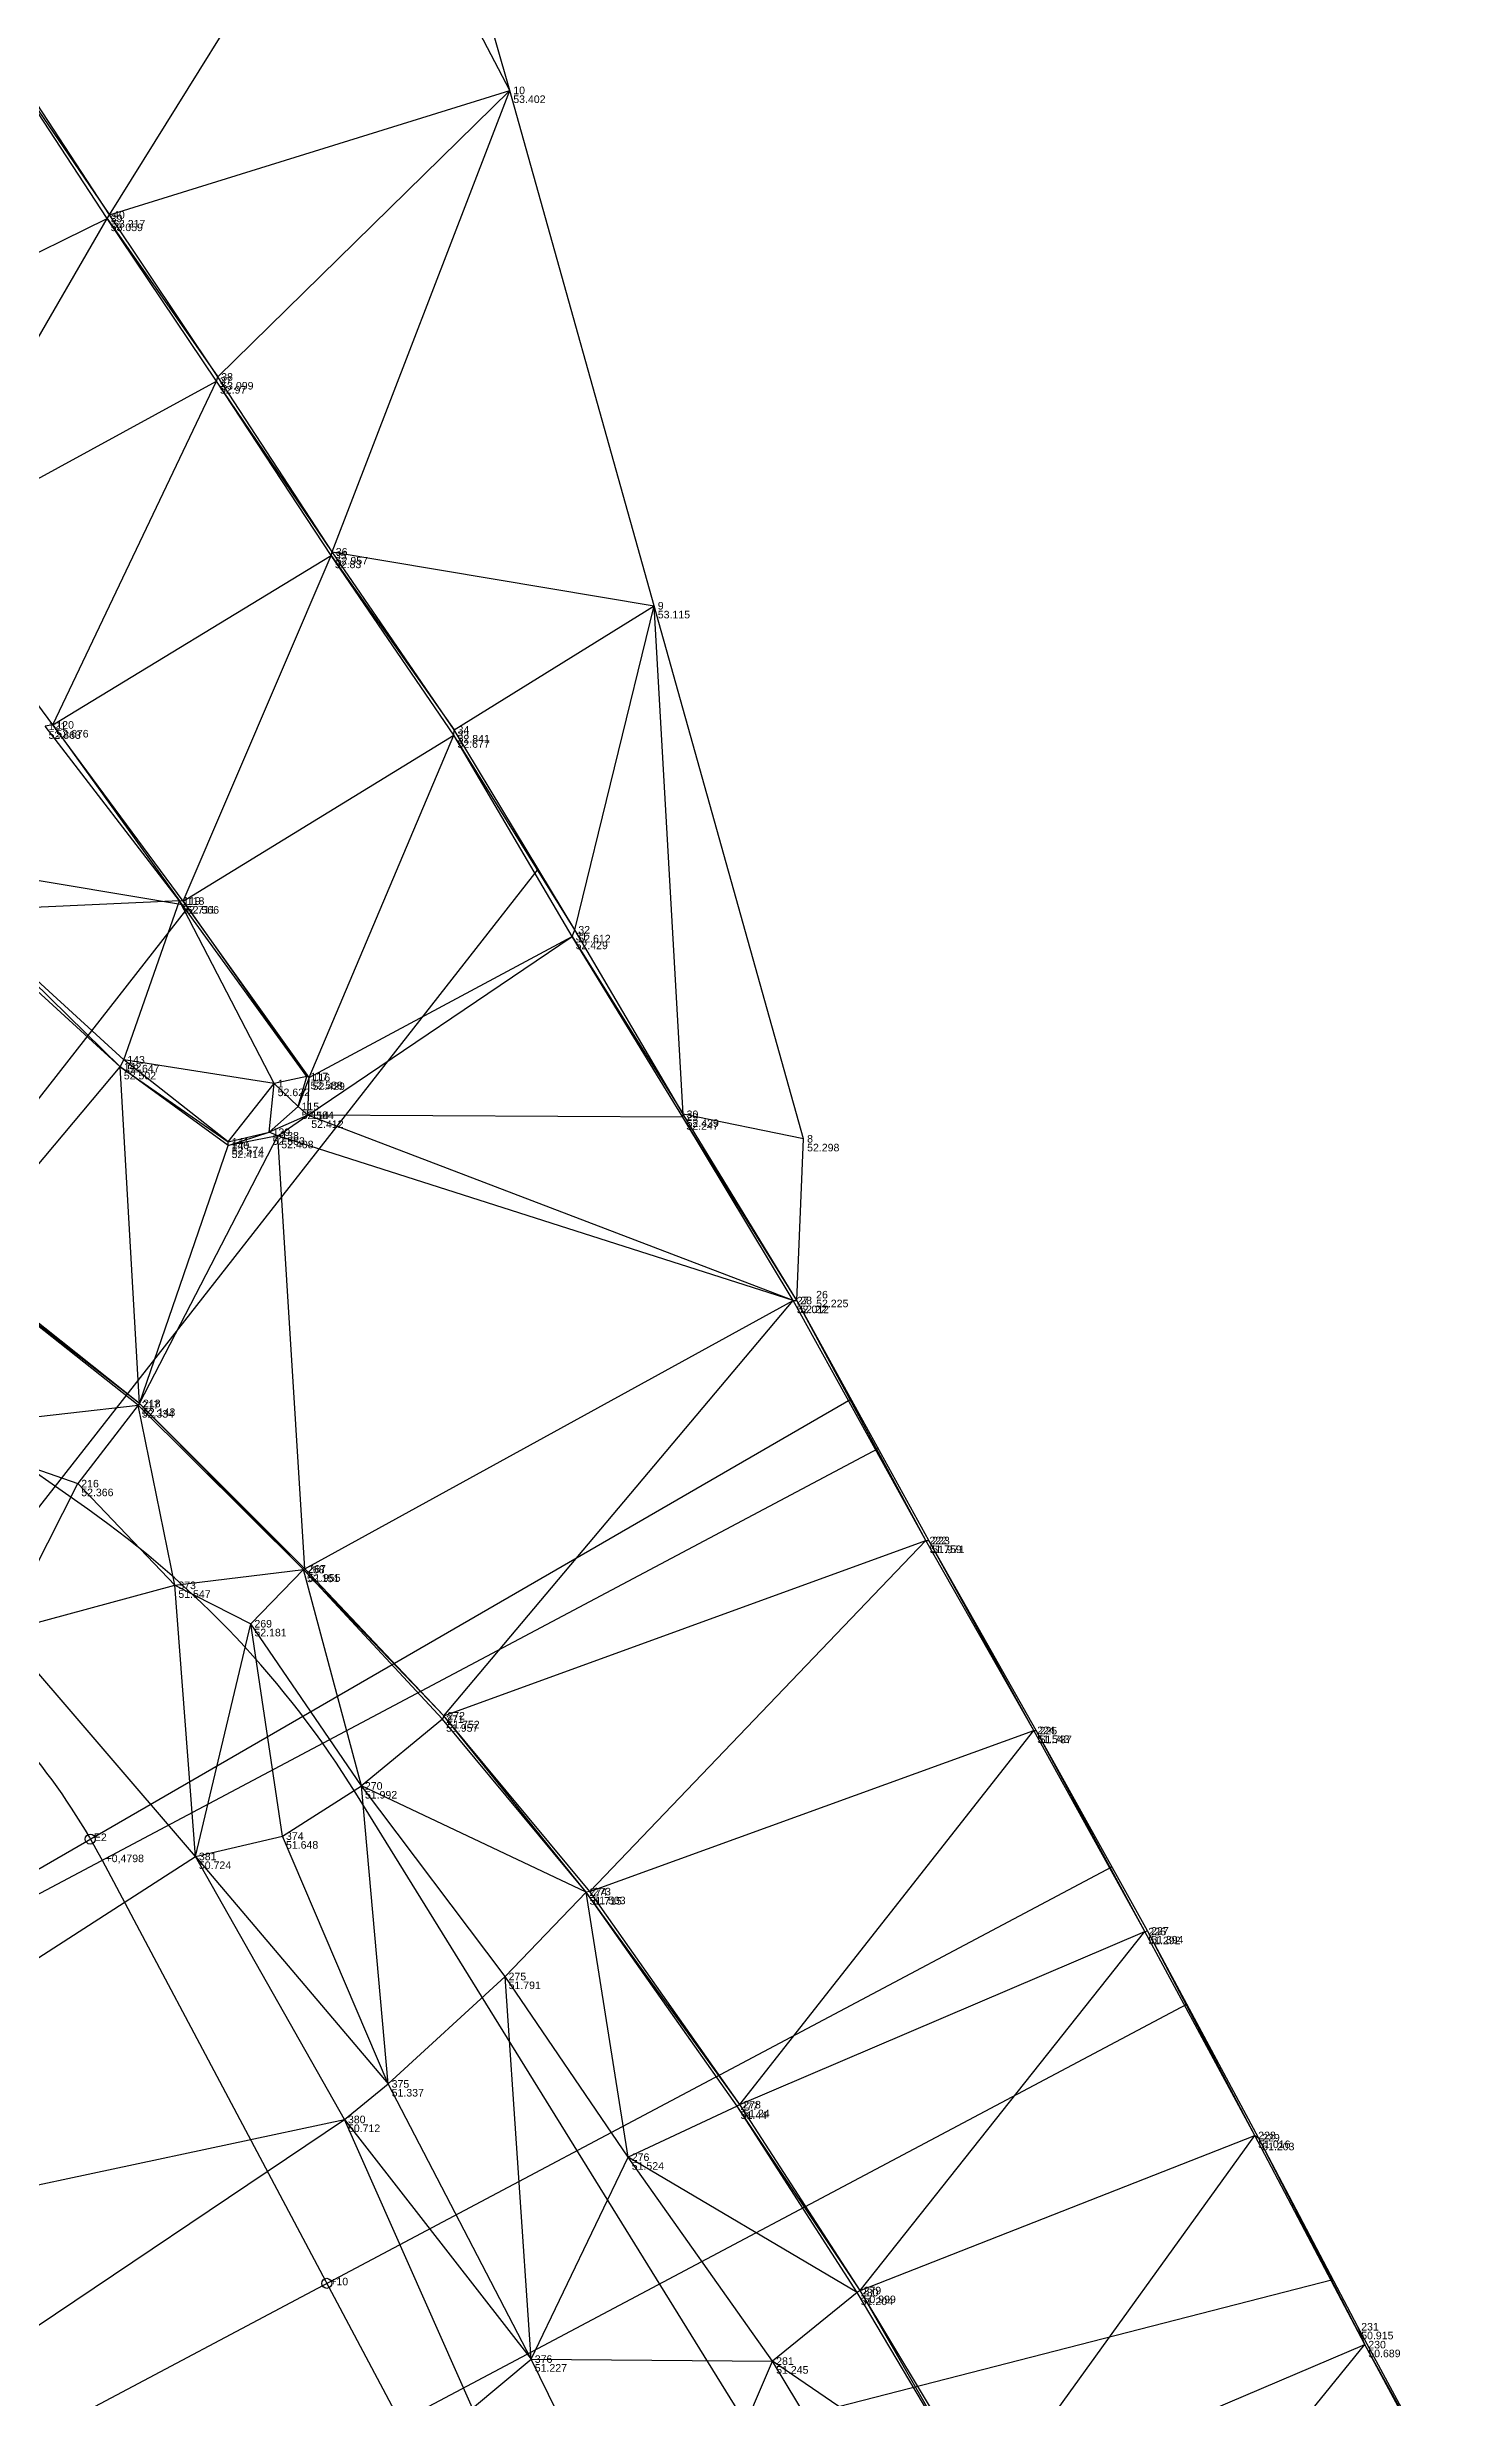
# Model space of a CAD drawing. Header units: millimetres. Extents: x 886 to 1006, y 4909 to 5107.
# Drawn here: x 963.66 to 991.82, y 5011.11 to 5057.81 of the extents above; entities that cross this region are included whole.
import ezdxf

# ---------------------------------------------------------------- set-up
doc = ezdxf.new("R2010")
doc.units = ezdxf.units.MM
for name, color, linetype in [('_Arestas', 8, 'Continuous'), ('_Cotas', 1, 'Continuous'), ('_Nomes', 7, 'Continuous'), ('Eixo0', 1, 'Continuous'), ('Seções', 2, 'Continuous')]:
    doc.layers.add(name, color=color, linetype=linetype)
doc.styles.get("Standard").update_dxf_attribs({"font": 'arial.ttf'})

msp = doc.modelspace()

# ---------------------------------------------------------------- linework, layer by layer
for p, q in [((964.463, 5028.756), (946.881, 5041.097)), ((987.556, 4994.405), (969.789, 5023.113))]:
    msp.add_line(p, q)
for centre in [(964.515, 5022.201), (969.211, 5013.372)]:
    msp.add_circle(centre, 0.1)
msp.add_arc((953.37, 5012.951), 19.309, 31.7533, 54.9349)
at = {"layer": '_Arestas'}
for p, q in [((972.847, 5056.952), (969.809, 5067.617)), ((964.898, 5054.478), (969.919, 5062.55)), ((972.847, 5056.952), (969.919, 5062.55)), ((964.85, 5054.406), (962.627, 5057.805)), ((962.627, 5057.805), (964.898, 5054.478)), ((964.898, 5054.478), (962.659, 5057.9)), ((964.898, 5054.478), (972.847, 5056.952)), ((967.046, 5051.258), (972.847, 5056.952)), ((969.321, 5047.782), (972.847, 5056.952)), ((975.718, 5046.71), (972.847, 5056.952)), ((958.341, 5051.198), (964.85, 5054.406)), ((961.107, 5047.945), (964.85, 5054.406)), ((964.85, 5054.406), (964.898, 5054.478)), ((967.02, 5051.177), (964.85, 5054.406)), ((964.85, 5054.406), (967.046, 5051.258)), ((967.046, 5051.258), (964.898, 5054.478)), ((967.02, 5051.177), (967.046, 5051.258)), ((969.321, 5047.782), (967.046, 5051.258)), ((961.107, 5047.945), (967.02, 5051.177)), ((963.771, 5044.343), (967.02, 5051.177)), ((969.303, 5047.708), (967.02, 5051.177)), ((969.321, 5047.782), (967.02, 5051.177)), ((963.771, 5044.343), (961.107, 5047.945)), ((963.771, 5044.343), (969.303, 5047.708)), ((966.362, 5040.842), (969.303, 5047.708)), ((969.303, 5047.708), (969.321, 5047.782)), ((971.738, 5044.138), (969.303, 5047.708)), ((969.303, 5047.708), (971.741, 5044.243)), ((971.741, 5044.243), (969.321, 5047.782)), ((969.321, 5047.782), (975.718, 5046.71)), ((971.741, 5044.243), (975.718, 5046.71)), ((974.14, 5040.271), (975.718, 5046.71)), ((978.683, 5036.118), (975.718, 5046.71)), ((976.29, 5036.604), (975.718, 5046.71)), ((963.771, 5044.343), (963.616, 5044.316)), ((966.288, 5040.845), (963.616, 5044.316)), ((966.362, 5040.842), (963.771, 5044.343)), ((963.771, 5044.343), (966.288, 5040.845)), ((971.738, 5044.138), (971.741, 5044.243)), ((974.14, 5040.271), (971.741, 5044.243)), ((966.362, 5040.842), (971.738, 5044.138)), ((968.86, 5037.336), (971.738, 5044.138)), ((974.085, 5040.136), (971.738, 5044.138)), ((974.14, 5040.271), (971.738, 5044.138)), ((965.111, 5037.549), (961.668, 5040.691)), ((966.288, 5040.845), (961.945, 5040.651)), ((965.111, 5037.549), (961.945, 5040.651)), ((965.18, 5037.688), (961.945, 5040.651)), ((965.18, 5037.688), (966.288, 5040.845)), ((966.362, 5040.842), (966.288, 5040.845)), ((968.819, 5037.354), (966.288, 5040.845)), ((968.167, 5037.215), (966.288, 5040.845)), ((968.86, 5037.336), (966.362, 5040.842)), ((966.362, 5040.842), (968.819, 5037.354)), ((968.835, 5036.584), (974.085, 5040.136)), ((968.86, 5037.336), (974.085, 5040.136)), ((974.085, 5040.136), (974.14, 5040.271)), ((976.285, 5036.547), (974.085, 5040.136)), ((974.085, 5040.136), (976.29, 5036.604)), ((976.29, 5036.604), (974.14, 5040.271)), ((965.111, 5037.549), (965.18, 5037.688)), ((967.256, 5036.058), (965.18, 5037.688)), ((968.167, 5037.215), (965.18, 5037.688)), ((961.895, 5033.72), (965.111, 5037.549)), ((965.111, 5037.549), (967.256, 5036.058)), ((967.251, 5035.986), (965.111, 5037.549)), ((965.492, 5030.858), (965.111, 5037.549)), ((967.256, 5036.058), (968.167, 5037.215)), ((968.066, 5036.248), (968.167, 5037.215)), ((968.819, 5037.354), (968.167, 5037.215)), ((968.642, 5036.76), (968.167, 5037.215)), ((968.642, 5036.76), (968.819, 5037.354)), ((968.86, 5037.336), (968.642, 5036.76)), ((968.86, 5037.336), (968.819, 5037.354)), ((968.835, 5036.584), (968.86, 5037.336)), ((968.066, 5036.248), (968.642, 5036.76)), ((968.835, 5036.584), (968.642, 5036.76)), ((968.835, 5036.584), (968.066, 5036.248)), ((968.239, 5036.179), (968.835, 5036.584)), ((976.285, 5036.547), (968.835, 5036.584)), ((978.478, 5032.902), (968.835, 5036.584)), ((976.285, 5036.547), (976.29, 5036.604)), ((978.478, 5032.902), (976.285, 5036.547)), ((978.548, 5032.904), (976.285, 5036.547)), ((978.548, 5032.904), (976.29, 5036.604)), ((978.683, 5036.118), (976.29, 5036.604)), ((965.492, 5030.858), (968.239, 5036.179)), ((965.492, 5030.858), (967.251, 5035.986)), ((967.251, 5035.986), (968.066, 5036.248)), ((968.239, 5036.179), (967.251, 5035.986)), ((967.251, 5035.986), (967.256, 5036.058)), ((967.256, 5036.058), (968.066, 5036.248)), ((968.239, 5036.179), (968.066, 5036.248)), ((978.478, 5032.902), (968.239, 5036.179)), ((968.777, 5027.57), (968.239, 5036.179)), ((978.548, 5032.904), (978.683, 5036.118)), ((965.492, 5030.858), (961.847, 5033.689)), ((965.467, 5030.827), (961.847, 5033.689)), ((965.492, 5030.858), (961.895, 5033.72)), ((968.777, 5027.57), (978.478, 5032.902)), ((971.537, 5024.651), (978.478, 5032.902)), ((978.478, 5032.902), (978.548, 5032.904)), ((981.114, 5028.136), (978.478, 5032.902)), ((981.114, 5028.136), (978.548, 5032.904)), ((981.169, 5028.133), (978.548, 5032.904)), ((961.187, 5030.341), (965.467, 5030.827)), ((965.467, 5030.827), (964.265, 5029.265)), ((965.492, 5030.858), (965.467, 5030.827)), ((968.75, 5027.557), (965.467, 5030.827)), ((966.193, 5027.244), (965.467, 5030.827)), ((965.492, 5030.858), (968.75, 5027.557)), ((968.777, 5027.57), (965.492, 5030.858)), ((961.187, 5030.341), (964.265, 5029.265)), ((962.777, 5026.32), (964.265, 5029.265)), ((966.193, 5027.244), (964.265, 5029.265)), ((971.537, 5024.651), (981.114, 5028.136)), ((974.437, 5021.157), (981.114, 5028.136)), ((981.114, 5028.136), (981.169, 5028.133)), ((983.255, 5024.362), (981.114, 5028.136)), ((983.255, 5024.362), (981.169, 5028.133)), ((983.301, 5024.356), (981.169, 5028.133)), ((966.193, 5027.244), (968.75, 5027.557)), ((968.75, 5027.557), (967.705, 5026.48)), ((968.777, 5027.57), (968.75, 5027.557)), ((971.537, 5024.651), (968.75, 5027.557)), ((971.513, 5024.584), (968.75, 5027.557)), ((969.9, 5023.257), (968.75, 5027.557)), ((971.537, 5024.651), (968.777, 5027.57)), ((962.777, 5026.32), (966.193, 5027.244)), ((966.193, 5027.244), (967.705, 5026.48)), ((966.602, 5021.856), (966.193, 5027.244)), ((966.602, 5021.856), (967.705, 5026.48)), ((968.332, 5022.26), (967.705, 5026.48)), ((969.9, 5023.257), (967.705, 5026.48)), ((966.602, 5021.856), (962.777, 5026.32)), ((971.537, 5024.651), (971.513, 5024.584)), ((974.362, 5021.148), (971.537, 5024.651)), ((974.437, 5021.157), (971.537, 5024.651)), ((971.513, 5024.584), (969.9, 5023.257)), ((974.362, 5021.148), (971.513, 5024.584)), ((974.437, 5021.157), (983.255, 5024.362)), ((977.416, 5016.923), (983.255, 5024.362)), ((983.255, 5024.362), (983.301, 5024.356)), ((985.461, 5020.362), (983.255, 5024.362)), ((985.461, 5020.362), (983.301, 5024.356)), ((985.517, 5020.377), (983.301, 5024.356)), ((968.332, 5022.26), (969.9, 5023.257)), ((970.431, 5017.335), (969.9, 5023.257)), ((972.754, 5019.47), (969.9, 5023.257)), ((974.362, 5021.148), (969.9, 5023.257)), ((966.602, 5021.856), (968.332, 5022.26)), ((970.431, 5017.335), (968.332, 5022.26)), ((952.999, 5013.088), (966.602, 5021.856)), ((966.602, 5021.856), (970.431, 5017.335)), ((969.563, 5016.629), (966.602, 5021.856)), ((974.362, 5021.148), (972.754, 5019.47)), ((974.437, 5021.157), (974.362, 5021.148)), ((977.416, 5016.923), (974.362, 5021.148)), ((977.363, 5016.89), (974.362, 5021.148)), ((975.201, 5015.88), (974.362, 5021.148)), ((977.416, 5016.923), (974.437, 5021.157)), ((977.416, 5016.923), (985.461, 5020.362)), ((979.805, 5013.229), (985.461, 5020.362)), ((985.461, 5020.362), (985.517, 5020.377)), ((987.644, 5016.311), (985.461, 5020.362)), ((987.644, 5016.311), (985.517, 5020.377)), ((987.723, 5016.266), (985.517, 5020.377)), ((970.431, 5017.335), (972.754, 5019.47)), ((975.201, 5015.88), (972.754, 5019.47)), ((973.274, 5011.867), (972.754, 5019.47)), ((969.563, 5016.629), (970.431, 5017.335)), ((973.274, 5011.867), (970.431, 5017.335)), ((977.363, 5016.89), (975.201, 5015.88)), ((977.416, 5016.923), (977.363, 5016.89)), ((979.805, 5013.229), (977.363, 5016.89)), ((979.75, 5013.19), (977.363, 5016.89)), ((979.805, 5013.229), (977.416, 5016.923)), ((952.999, 5013.088), (969.563, 5016.629)), ((955.507, 5007.169), (969.563, 5016.629)), ((969.563, 5016.629), (973.274, 5011.867)), ((972.104, 5010.893), (969.563, 5016.629)), ((979.805, 5013.229), (987.644, 5016.311)), ((982.367, 5008.983), (987.644, 5016.311)), ((987.644, 5016.311), (987.723, 5016.266)), ((989.831, 5012.154), (987.644, 5016.311)), ((989.831, 5012.154), (987.723, 5016.266)), ((989.69, 5012.51), (987.723, 5016.266)), ((973.274, 5011.867), (975.201, 5015.88)), ((978.069, 5011.827), (975.201, 5015.88)), ((979.75, 5013.19), (975.201, 5015.88)), ((979.75, 5013.19), (978.069, 5011.827)), ((979.805, 5013.229), (979.75, 5013.19)), ((982.266, 5008.956), (979.75, 5013.19)), ((982.266, 5008.956), (979.805, 5013.229)), ((982.367, 5008.983), (979.805, 5013.229)), ((991.822, 5008.565), (989.69, 5012.51)), ((989.831, 5012.154), (989.69, 5012.51)), ((982.367, 5008.983), (989.831, 5012.154)), ((984.302, 5005.36), (989.831, 5012.154)), ((991.756, 5008.58), (989.831, 5012.154)), ((991.822, 5008.565), (989.831, 5012.154)), ((972.104, 5010.893), (973.274, 5011.867)), ((975.838, 5006.621), (973.274, 5011.867)), ((973.274, 5011.867), (978.069, 5011.827)), ((975.838, 5006.621), (978.069, 5011.827)), ((980.289, 5008.137), (978.069, 5011.827)), ((982.266, 5008.956), (978.069, 5011.827))]:
    msp.add_line(p, q, dxfattribs=at)
at = {"layer": 'Eixo0'}
msp.add_lwpolyline([(943.254, 5051.861), (942.082, 5044.797, 0.274474), (944.238, 5039.259), (961.257, 5025.947, -0.105145), (964.748, 5021.781), (970.668, 5010.627, -0.46168), (966.184, 4999.305), (915.271, 4981.942)], format="xyb", dxfattribs=at)
at = {"layer": 'Seções'}
for p, q in [((966.423, 5040.757), (916.015, 5049.125)), ((973.409, 5041.482), (956.115, 5019.374)), ((966.453, 5040.713), (946.829, 5015.624)), ((956.695, 5017.674), (979.624, 5030.945)), ((956.743, 5017.532), (980.164, 5029.963)), ((957.67, 5007.246), (984.808, 5021.65)), ((963.602, 5006.876), (986.297, 5018.923)), ((963.602, 5006.876), (989.198, 5013.45))]:
    msp.add_line(p, q, dxfattribs=at)

# ---------------------------------------------------------------- texts
at = {"layer": '_Cotas'}
for s, p in [('53.402', (972.917, 5056.702)), ('53.059', (964.92, 5054.156)), ('53.217', (964.968, 5054.228)), ('52.97', (967.09, 5050.927)), ('53.099', (967.116, 5051.008)), ('52.83', (969.373, 5047.458)), ('52.957', (969.391, 5047.532)), ('53.115', (975.788, 5046.46)), ('52.863', (963.686, 5044.066)), ('52.676', (963.841, 5044.093)), ('52.677', (971.808, 5043.888)), ('52.841', (971.811, 5043.993)), ('52.711', (966.359, 5040.595)), ('52.566', (966.432, 5040.592)), ('52.429', (974.155, 5039.886)), ('52.612', (974.21, 5040.021)), ('52.502', (965.181, 5037.299)), ('52.647', (965.25, 5037.438)), ('52.588', (968.889, 5037.104)), ('52.429', (968.93, 5037.086)), ('52.622', (968.237, 5036.965)), ('52.584', (968.712, 5036.51)), ('52.412', (968.905, 5036.334)), ('52.247', (976.355, 5036.297)), ('52.439', (976.36, 5036.354)), ('52.414', (967.321, 5035.736)), ('52.574', (967.326, 5035.808)), ('52.583', (968.136, 5035.998)), ('52.408', (968.309, 5035.929)), ('52.298', (978.754, 5035.868)), ('52.012', (978.548, 5032.652)), ('52.22', (978.618, 5032.654)), ('52.225', (978.933, 5032.77)), ('52.334', (965.537, 5030.577)), ('52.143', (965.562, 5030.608)), ('52.366', (964.335, 5029.015)), ('51.759', (981.184, 5027.886)), ('51.971', (981.239, 5027.883)), ('52.151', (968.82, 5027.307)), ('51.955', (968.847, 5027.32)), ('51.547', (966.264, 5026.994)), ('52.181', (967.775, 5026.23)), ('51.957', (971.583, 5024.334)), ('51.752', (971.607, 5024.401)), ('51.543', (983.325, 5024.112)), ('51.737', (983.371, 5024.106)), ('51.992', (969.97, 5023.007)), ('51.648', (968.402, 5022.01)), ('50.724', (966.672, 5021.606)), ('51.715', (974.432, 5020.898)), ('51.503', (974.507, 5020.907)), ('51.292', (985.531, 5020.112)), ('51.394', (985.587, 5020.127)), ('51.791', (972.824, 5019.22)), ('51.337', (970.501, 5017.085)), ('51.44', (977.433, 5016.64)), ('51.24', (977.486, 5016.673)), ('50.712', (969.633, 5016.379)), ('51.016', (987.714, 5016.061)), ('51.524', (975.271, 5015.63)), ('51.203', (987.793, 5016.016)), ('51.204', (979.82, 5012.94)), ('50.999', (979.875, 5012.979)), ('50.915', (989.76, 5012.26)), ('50.689', (989.901, 5011.904)), ('51.227', (973.344, 5011.617)), ('51.245', (978.139, 5011.577))]:
    msp.add_text(s, height=0.15, dxfattribs=at).set_placement(p)
at = {"layer": '_Nomes'}
for s, p in [('10', (972.917, 5056.877)), ('39', (964.92, 5054.331)), ('40', (964.968, 5054.403)), ('37', (967.09, 5051.102)), ('38', (967.116, 5051.183)), ('35', (969.373, 5047.633)), ('36', (969.391, 5047.707)), ('9', (975.788, 5046.635)), ('121', (963.686, 5044.241)), ('120', (963.841, 5044.268)), ('33', (971.808, 5044.063)), ('34', (971.811, 5044.168)), ('119', (966.359, 5040.77)), ('118', (966.432, 5040.767)), ('31', (974.155, 5040.061)), ('32', (974.21, 5040.196)), ('143', (965.25, 5037.613)), ('142', (965.181, 5037.474)), ('1', (968.237, 5037.14)), ('117', (968.889, 5037.279)), ('116', (968.93, 5037.261)), ('115', (968.712, 5036.685)), ('139', (968.136, 5036.173)), ('114', (968.905, 5036.509)), ('29', (976.355, 5036.472)), ('30', (976.36, 5036.529)), ('140', (967.321, 5035.911)), ('141', (967.326, 5035.983)), ('138', (968.309, 5036.104)), ('8', (978.754, 5036.043)), ('26', (978.933, 5032.945)), ('27', (978.548, 5032.827)), ('28', (978.618, 5032.829)), ('217', (965.537, 5030.752)), ('218', (965.562, 5030.783)), ('216', (964.335, 5029.19)), ('222', (981.184, 5028.061)), ('223', (981.239, 5028.058)), ('268', (968.82, 5027.482)), ('267', (968.847, 5027.495)), ('373', (966.264, 5027.169)), ('269', (967.775, 5026.405)), ('271', (971.583, 5024.509)), ('272', (971.607, 5024.576)), ('224', (983.325, 5024.287)), ('225', (983.371, 5024.281)), ('270', (969.97, 5023.182)), ('374', (968.402, 5022.185)), ('381', (966.672, 5021.781)), ('274', (974.432, 5021.073)), ('273', (974.507, 5021.082)), ('226', (985.531, 5020.287)), ('227', (985.587, 5020.302)), ('275', (972.824, 5019.395)), ('375', (970.501, 5017.26)), ('380', (969.633, 5016.554)), ('277', (977.433, 5016.815)), ('278', (977.486, 5016.848)), ('228', (987.714, 5016.236)), ('229', (987.793, 5016.191)), ('276', (975.271, 5015.805)), ('280', (979.82, 5013.115)), ('279', (979.875, 5013.154)), ('231', (989.76, 5012.435)), ('230', (989.901, 5012.079)), ('376', (973.344, 5011.792)), ('281', (978.139, 5011.752))]:
    msp.add_text(s, height=0.15, dxfattribs=at).set_placement(p)
at = {"layer": 'Eixo0'}
for s, p in [('E2', (964.586, 5022.162)), ('+0,4798', (964.818, 5021.742)), ('+10', (969.282, 5013.333))]:
    msp.add_text(s, height=0.15, dxfattribs=at).set_placement(p)

doc.saveas('drawing.dxf')
